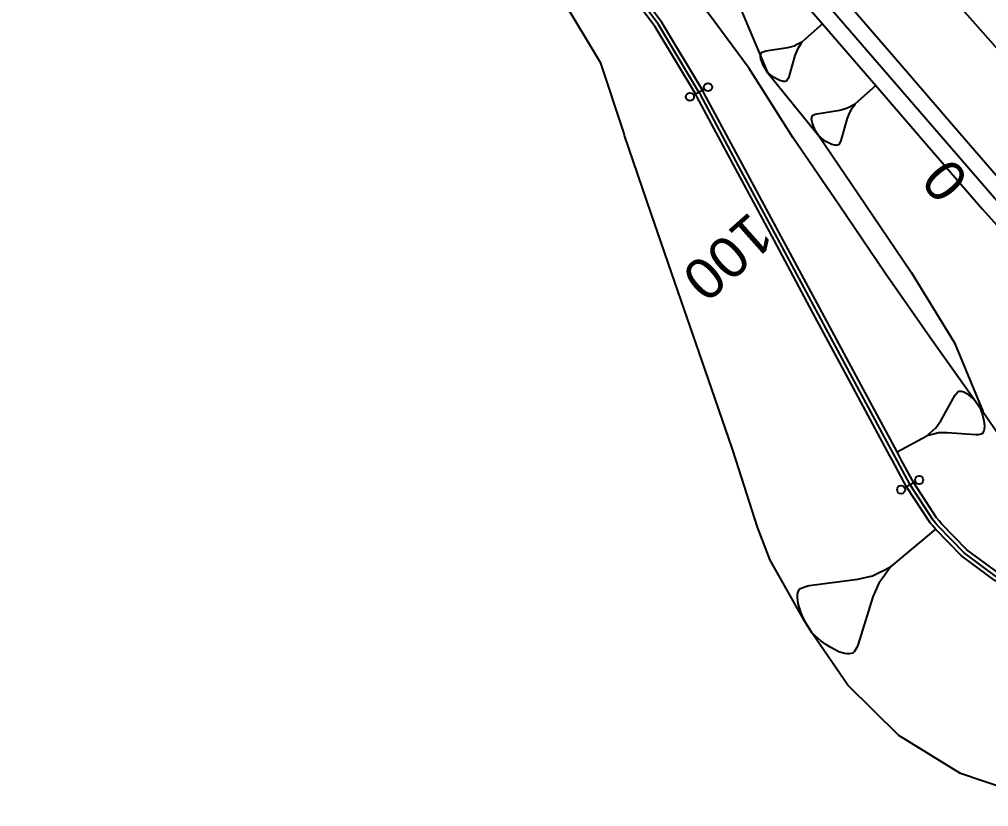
# Model space of a CAD drawing. Extents: x 387562 to 388546, y 804386 to 804945.
# Drawn here: x 387800 to 387859.4, y 804778.8 to 804827 of the extents above; entities that cross this region are included whole.
import ezdxf
from ezdxf.enums import TextEntityAlignment as Align

# ---------------------------------------------------------------- set-up
doc = ezdxf.new("R2010")
doc.units = 0
doc.layers.get('0').update_dxf_attribs({"linetype": 'CONTINUOUS'})
doc.styles.add('ARIAL', font='ARIAL.FON')

msp = doc.modelspace()

# ---------------------------------------------------------------- linework, layer by layer
at = {"color": 1}
for p, q in [((387849.2255, 804826.751), (387848.0157, 804825.6784)), ((387847.6778, 804825.5024), (387847.8467, 804825.5904)), ((387847.8467, 804825.5904), (387848.0157, 804825.6784)), ((387848.0157, 804825.6784), (387847.908, 804825.5212)), ((387845.448, 804824.8838), (387845.4865, 804824.9796)), ((387845.4865, 804824.9796), (387845.5211, 804825.0103)), ((387845.5211, 804825.0103), (387845.6554, 804825.0677)), ((387845.6554, 804825.0677), (387845.7552, 804825.0944)), ((387845.7552, 804825.0944), (387847.1098, 804825.3074)), ((387847.1098, 804825.3074), (387847.5089, 804825.4143)), ((387847.5089, 804825.4143), (387847.6778, 804825.5024)), ((387847.6928, 804825.2069), (387847.5388, 804824.8235)), ((387847.8004, 804825.3641), (387847.6928, 804825.2069)), ((387847.908, 804825.5212), (387847.8004, 804825.3641)), ((387845.4402, 804824.7534), (387845.4441, 804824.8186)), ((387845.463, 804824.5884), (387845.4402, 804824.7534)), ((387845.4441, 804824.8186), (387845.448, 804824.8838)), ((387845.5471, 804824.3542), (387845.463, 804824.5884)), ((387845.6045, 804824.2199), (387845.5471, 804824.3542)), ((387847.5388, 804824.8235), (387847.1649, 804823.5042)), ((387845.6925, 804824.051), (387845.6045, 804824.2199)), ((387845.8724, 804823.7783), (387845.6925, 804824.051)), ((387846.1215, 804823.567), (387845.8724, 804823.7783)), ((387846.2787, 804823.4594), (387846.1215, 804823.567)), ((387846.4052, 804823.3863), (387846.2787, 804823.4594)), ((387846.6275, 804823.2748), (387846.4052, 804823.3863)), ((387846.7886, 804823.2324), (387846.6275, 804823.2748)), ((387846.8538, 804823.2284), (387846.7886, 804823.2324)), ((387846.919, 804823.2245), (387846.8538, 804823.2284)), ((387847.0188, 804823.2512), (387846.919, 804823.2245)), ((387847.0534, 804823.2819), (387847.0188, 804823.2512)), ((387847.1265, 804823.4084), (387847.0534, 804823.2819)), ((387847.1649, 804823.5042), (387847.1265, 804823.4084)), ((387841.3275, 804822.3974), (387841.9966, 804822.7573)), ((387852.496, 804822.9684), (387851.2409, 804821.8557)), ((387848.8958, 804821.2498), (387850.3011, 804821.4709)), ((387850.3011, 804821.4709), (387850.7151, 804821.5817)), ((387850.7151, 804821.5817), (387850.8904, 804821.6731)), ((387850.8904, 804821.6731), (387851.0656, 804821.7644)), ((387851.0176, 804821.5296), (387850.9059, 804821.3666)), ((387851.1292, 804821.6926), (387851.0176, 804821.5296)), ((387851.0656, 804821.7644), (387851.2409, 804821.8557)), ((387851.2409, 804821.8557), (387851.1292, 804821.6926)), ((387848.569, 804820.896), (387848.5731, 804820.9637)), ((387848.5927, 804820.7249), (387848.569, 804820.896)), ((387848.5731, 804820.9637), (387848.5771, 804821.0313)), ((387848.5771, 804821.0313), (387848.6171, 804821.1308)), ((387848.6171, 804821.1308), (387848.6529, 804821.1626)), ((387848.6529, 804821.1626), (387848.7923, 804821.2221)), ((387848.7923, 804821.2221), (387848.8958, 804821.2498)), ((387850.7462, 804820.9688), (387850.3583, 804819.6002)), ((387850.9059, 804821.3666), (387850.7462, 804820.9688)), ((387848.6799, 804820.482), (387848.5927, 804820.7249)), ((387848.7394, 804820.3426), (387848.6799, 804820.482)), ((387848.8307, 804820.1673), (387848.7394, 804820.3426)), ((387849.0174, 804819.8845), (387848.8307, 804820.1673)), ((387849.2758, 804819.6653), (387849.0174, 804819.8845)), ((387849.4389, 804819.5536), (387849.2758, 804819.6653)), ((387850.3583, 804819.6002), (387850.3184, 804819.5007)), ((387849.5701, 804819.4778), (387849.4389, 804819.5536)), ((387849.8008, 804819.3621), (387849.5701, 804819.4778)), ((387849.9679, 804819.3181), (387849.8008, 804819.3621)), ((387850.0356, 804819.314), (387849.9679, 804819.3181)), ((387850.1032, 804819.31), (387850.0356, 804819.314)), ((387850.2067, 804819.3377), (387850.1032, 804819.31)), ((387850.2426, 804819.3695), (387850.2067, 804819.3377)), ((387850.3184, 804819.5007), (387850.2426, 804819.3695)), ((387857.426, 804804.0853), (387857.5549, 804804.2221)), ((387857.5549, 804804.2221), (387857.6073, 804804.2503)), ((387857.6073, 804804.2503), (387857.7402, 804804.2542)), ((387857.7402, 804804.2542), (387857.8207, 804804.23)), ((387857.8207, 804804.23), (387857.9012, 804804.2058)), ((387857.9012, 804804.2058), (387858.0904, 804804.105)), ((387856.4909, 804802.4348), (387857.3494, 804803.9766)), ((387857.3494, 804803.9766), (387857.426, 804804.0853)), ((387858.0904, 804804.105), (387858.336, 804803.8995)), ((387858.336, 804803.8995), (387858.4728, 804803.7706)), ((387858.4728, 804803.7706), (387858.6378, 804803.5893)), ((387858.6378, 804803.5893), (387858.8873, 804803.2509)), ((387858.8873, 804803.2509), (387859.0321, 804802.8562)), ((387856.1846, 804802), (387856.4909, 804802.4348)), ((387859.0321, 804802.8562), (387859.0923, 804802.6186)), ((387859.0923, 804802.6186), (387859.1245, 804802.4333)), ((387859.1245, 804802.4333), (387859.1605, 804802.1152)), ((387855.822, 804801.67), (387856.0033, 804801.835)), ((387856.0033, 804801.835), (387856.1846, 804802)), ((387859.1161, 804801.8213), (387859.0919, 804801.7407)), ((387859.1403, 804801.9018), (387859.1161, 804801.8213)), ((387859.1605, 804802.1152), (387859.1403, 804801.9018)), ((387853.808, 804800.5194), (387855.6407, 804801.505)), ((387855.6407, 804801.505), (387855.822, 804801.67)), ((387855.8783, 804801.5653), (387855.6407, 804801.505)), ((387856.1159, 804801.6256), (387855.8783, 804801.5653)), ((387856.3536, 804801.6858), (387856.1159, 804801.6256)), ((387856.8851, 804801.7017), (387856.3536, 804801.6858)), ((387858.6448, 804801.5678), (387856.8851, 804801.7017)), ((387858.7777, 804801.5718), (387858.6448, 804801.5678)), ((387858.9629, 804801.6039), (387858.7777, 804801.5718)), ((387859.0153, 804801.6321), (387858.9629, 804801.6039)), ((387859.0919, 804801.7407), (387859.0153, 804801.6321)), ((387854.9419, 804798.685), (387854.2728, 804798.3251)), ((387856.1533, 804795.7864), (387853.4268, 804793.4904)), ((387853.0496, 804793.3059), (387853.4268, 804793.4904)), ((387853.4268, 804793.4904), (387853.1808, 804793.1501)), ((387851.4096, 804792.7237), (387852.2952, 804792.9369)), ((387852.2952, 804792.9369), (387852.6724, 804793.1214)), ((387852.6724, 804793.1214), (387853.0496, 804793.3059)), ((387853.1808, 804793.1501), (387852.9348, 804792.8098)), ((387847.8918, 804792.1579), (387848.1911, 804792.2768)), ((387848.1911, 804792.2768), (387848.4125, 804792.3301)), ((387848.4125, 804792.3301), (387851.4096, 804792.7237)), ((387852.6888, 804792.4695), (387852.328, 804791.6331)), ((387852.9348, 804792.8098), (387852.6888, 804792.4695)), ((387847.6991, 804791.5962), (387847.7114, 804791.7397)), ((387847.7114, 804791.7397), (387847.7237, 804791.8832)), ((387847.7237, 804791.8832), (387847.8139, 804792.0923)), ((387847.8139, 804792.0923), (387847.8918, 804792.1579)), ((387847.7401, 804791.2313), (387847.6991, 804791.5962)), ((387847.9123, 804790.7106), (387847.7401, 804791.2313)), ((387852.328, 804791.6331), (387851.4301, 804788.7467)), ((387848.0312, 804790.4113), (387847.9123, 804790.7106)), ((387848.2157, 804790.0341), (387848.0312, 804790.4113)), ((387848.597, 804789.4232), (387848.2157, 804790.0341)), ((387849.1341, 804788.9435), (387848.597, 804789.4232)), ((387849.4744, 804788.6975), (387849.1341, 804788.9435)), ((387849.7491, 804788.5294), (387849.4744, 804788.6975)), ((387851.4301, 804788.7467), (387851.3399, 804788.5376)), ((387850.2329, 804788.2711), (387849.7491, 804788.5294)), ((387850.5855, 804788.1686), (387850.2329, 804788.2711)), ((387850.729, 804788.1563), (387850.5855, 804788.1686)), ((387850.8725, 804788.144), (387850.729, 804788.1563)), ((387851.0939, 804788.1973), (387850.8725, 804788.144)), ((387851.1718, 804788.2629), (387851.0939, 804788.1973)), ((387851.3399, 804788.5376), (387851.1718, 804788.2629))]:
    msp.add_line(p, q, dxfattribs=at)
at = {"color": 1, "linetype": 'CONTINUOUS'}
for points in [[(387800, 804884.4726), (387802.591, 804882.3963), (387806.3202, 804879.3193), (387810.0041, 804876.1902), (387813.6419, 804873.0095), (387817.233, 804869.7781), (387820.7767, 804866.4965), (387824.2722, 804863.1654), (387827.7791, 804859.8484), (387831.2382, 804856.4816), (387834.6489, 804853.0658), (387838.0105, 804849.6015), (387841.3222, 804846.0896), (387844.5834, 804842.5308), (387846.6826, 804840.185), (387847.8365, 804838.8835), (387851.1534, 804835.1421), (387854.4703, 804831.4007), (387857.7872, 804827.6593), (387861.1041, 804823.9179)], [(387800, 804879.2478), (387800.0751, 804879.186), (387803.7197, 804876.097), (387807.3182, 804872.9577), (387810.8698, 804869.7686), (387814.3739, 804866.5305), (387817.8298, 804863.2441), (387821.2369, 804859.9101), (387824.6547, 804856.592), (387828.024, 804853.2261), (387831.3443, 804849.813), (387834.615, 804846.3534), (387837.8352, 804842.8481), (387841.0045, 804839.2978), (387843.0434, 804836.9587), (387844.1811, 804835.6429), (387847.4516, 804831.8603), (387850.7221, 804828.0777), (387853.9926, 804824.2952), (387857.2631, 804820.5126), (387860.5336, 804816.7301), (387862.3325, 804814.7273)], [(387800, 804876.6295), (387802.4637, 804874.5407), (387806.04, 804871.4194), (387809.5698, 804868.2487), (387813.0524, 804865.0294), (387816.487, 804861.762), (387819.873, 804858.4473), (387823.27, 804855.1489), (387826.6189, 804851.8029), (387829.919, 804848.41), (387833.1697, 804844.9709), (387836.3704, 804841.4864), (387839.5203, 804837.9572), (387841.5469, 804835.6319), (387842.6846, 804834.3161), (387845.9551, 804830.5335), (387849.2256, 804826.751), (387852.496, 804822.9684), (387855.7665, 804819.1859), (387859.037, 804815.4033), (387860.6469, 804813.6112)], [(387854.0873, 804800), (387853.808, 804800.5194), (387851.4398, 804804.923), (387849.0717, 804809.3267), (387846.7036, 804813.7303), (387844.3354, 804818.1339), (387841.9673, 804822.5376), (387841.8822, 804822.6958), (387839.3858, 804826.8453), (387836.3869, 804830.8747), (387836.2911, 804830.9904), (387833.1931, 804834.7227), (387829.9996, 804838.57), (387826.8062, 804842.4173), (387825.2569, 804844.2838), (387823.554, 804846.2311), (387819.9708, 804849.7511), (387818.5522, 804850.9654), (387816.1277, 804852.9637), (387812.2694, 804856.1439), (387808.4111, 804859.3241), (387804.5528, 804862.5042), (387800.6945, 804865.6844), (387800, 804866.2568)], [(387853.5196, 804800), (387853.3676, 804800.2826), (387850.9995, 804804.6862), (387848.6313, 804809.0899), (387846.2632, 804813.4935), (387843.8951, 804817.8971), (387841.5269, 804822.3007), (387841.4419, 804822.4589), (387838.9703, 804826.5672), (387836.0012, 804830.5565), (387835.9064, 804830.6711), (387832.8084, 804834.4034), (387829.6149, 804838.2507), (387826.4214, 804842.098), (387824.8722, 804843.9644), (387823.1862, 804845.8924), (387819.6387, 804849.3774), (387818.2342, 804850.5795), (387815.8097, 804852.5779), (387811.9514, 804855.7581), (387808.0931, 804858.9382), (387804.2348, 804862.1184), (387800.3765, 804865.2986), (387800, 804865.6089)], [(387843.9405, 804800), (387843.6967, 804800.759), (387842.0437, 804805.5472), (387840.3906, 804810.3354), (387838.7376, 804815.1236), (387837.0999, 804819.92), (387837.0496, 804820.0969), (387835.6545, 804824.348), (387833.2673, 804828.301), (387833.1754, 804828.4042), (387829.9794, 804832.0552), (387827.1119, 804836.173), (387824.1852, 804840.2418), (387823.0524, 804842.4539), (387821.766, 804844.5845), (387818.5412, 804848.1424), (387817.1772, 804849.2972), (387814.7363, 804851.2756), (387810.8518, 804854.4239), (387806.9599, 804857.5634), (387802.915, 804860.5171), (387800, 804862.4302)], [(387844.7324, 804824.0245), (387842.3134, 804827.3051), (387839.1538, 804831.1859), (387838.0546, 804832.536), (387836.1288, 804834.8936), (387833.1314, 804838.4755), (387830.0812, 804842.0165), (387826.9786, 804845.5156), (387824.9278, 804847.4964)], [(387843.8206, 804828.6413), (387845.8724, 804823.7783), (387849.0174, 804819.8845), (387851.842, 804815.7066), (387854.6708, 804811.5325), (387857.3277, 804807.2059), (387859.0692, 804803.0235)], [(387861.672, 804800), (387861.3266, 804800.1428), (387861.1977, 804800.2203), (387861.087, 804800.3143), (387860.1048, 804801.4614), (387858.8873, 804803.2509), (387855.9662, 804807.3572), (387853.0695, 804811.4766), (387850.2561, 804815.6408), (387847.4141, 804819.7896), (387844.7324, 804824.0245)], [(387886.5682, 804785.4125), (387885.7182, 804784.8436), (387882.7822, 804782.699), (387879.5863, 804780.9818), (387875.2978, 804779.5095), (387870.8393, 804778.8517), (387866.3619, 804778.786), (387861.9299, 804779.389), (387857.6974, 804780.8168), (387853.9182, 804783.1521), (387850.7933, 804786.2337), (387848.597, 804789.4232), (387848.3819, 804789.7881), (387848.1478, 804790.1354), (387846.036, 804793.8957), (387845.2519, 804795.9183), (387843.9405, 804800)], [(387878.544, 804794.7214), (387877.775, 804794.0585), (387876.1576, 804792.8416), (387874.3932, 804791.8497), (387872.0194, 804790.9496), (387869.5292, 804790.4558), (387866.9915, 804790.3819), (387864.4768, 804790.7301), (387862.0546, 804791.4906), (387859.7922, 804792.6424), (387857.7522, 804794.1535), (387856.1533, 804795.7864), (387855.9912, 804795.9822), (387855.8324, 804796.1806), (387854.3872, 804798.3867), (387853.5196, 804800)], [(387878.2176, 804795.1001), (387877.4486, 804794.4372), (387875.8841, 804793.2602), (387874.1776, 804792.3008), (387871.8816, 804791.4302), (387869.4731, 804790.9526), (387867.0186, 804790.8812), (387864.5863, 804791.2179), (387862.2436, 804791.9535), (387860.0554, 804793.0675), (387858.0823, 804794.5291), (387856.5358, 804796.1085), (387856.379, 804796.2978), (387856.2254, 804796.4898), (387854.8275, 804798.6235), (387854.0873, 804800)]]:
    msp.add_lwpolyline(points, dxfattribs=at)
at = {"color": 7, "linetype": 'CONTINUOUS'}
for points in [[(387861.4907, 804814.1684), (387859.7853, 804816.0667), (387856.5148, 804819.8493), (387853.2443, 804823.6318), (387849.9738, 804827.4144), (387846.7034, 804831.1969), (387843.4329, 804834.9795), (387842.2951, 804836.2953), (387840.2624, 804838.6275), (387837.1028, 804842.1672), (387833.8923, 804845.6621), (387830.6317, 804849.1115), (387827.3214, 804852.5145), (387823.9623, 804855.8705), (387820.5549, 804859.1787), (387817.1584, 804862.503), (387813.7131, 804865.7799), (387810.2198, 804869.0087), (387806.6791, 804872.1885), (387803.0917, 804875.3189), (387800, 804877.9397)], [(387853.8034, 804800), (387853.5878, 804800.401), (387851.2196, 804804.8046), (387848.8515, 804809.2083), (387846.4834, 804813.6119), (387844.1152, 804818.0155), (387841.7471, 804822.4192), (387841.662, 804822.5774), (387839.178, 804826.7062), (387836.1941, 804830.7156), (387836.0988, 804830.8308), (387833.0008, 804834.5631), (387829.8073, 804838.4104), (387826.6138, 804842.2577), (387825.0646, 804844.1241), (387823.3701, 804846.0618), (387819.8047, 804849.5643), (387818.3932, 804850.7724), (387815.9687, 804852.7708), (387812.1104, 804855.951), (387808.2521, 804859.1311), (387804.3938, 804862.3113), (387800.5355, 804865.4915), (387800, 804865.9329)], [(387878.3808, 804794.9107), (387877.6118, 804794.2479), (387876.0209, 804793.0509), (387874.2854, 804792.0752), (387871.9505, 804791.1899), (387869.5011, 804790.7042), (387867.0051, 804790.6315), (387864.5315, 804790.974), (387862.1491, 804791.722), (387859.9238, 804792.855), (387857.9173, 804794.3413), (387856.3446, 804795.9475), (387856.1851, 804796.14), (387856.0289, 804796.3352), (387854.6073, 804798.5051), (387853.8034, 804800)]]:
    msp.add_lwpolyline(points, dxfattribs=at)
at = {"color": 3, "linetype": 'CONTINUOUS'}
for points in [[(387853.8034, 804800), (387853.5878, 804800.401), (387851.2196, 804804.8046), (387848.8515, 804809.2083), (387846.4834, 804813.6119), (387844.1152, 804818.0155), (387841.7471, 804822.4192), (387841.662, 804822.5774), (387839.178, 804826.7062), (387836.1941, 804830.7156), (387836.0988, 804830.8308), (387833.0008, 804834.5631), (387829.8073, 804838.4104), (387826.6138, 804842.2577), (387825.0646, 804844.1241), (387823.3701, 804846.0618), (387819.8047, 804849.5643), (387818.3932, 804850.7724), (387815.9687, 804852.7708), (387812.1104, 804855.951), (387808.2521, 804859.1311), (387804.3938, 804862.3113), (387800.5355, 804865.4915), (387800, 804865.9329)], [(387878.3808, 804794.9107), (387877.6118, 804794.2479), (387876.0209, 804793.0509), (387874.2854, 804792.0752), (387871.9505, 804791.1899), (387869.5011, 804790.7042), (387867.0051, 804790.6315), (387864.5315, 804790.974), (387862.1491, 804791.722), (387859.9238, 804792.855), (387857.9173, 804794.3413), (387856.3446, 804795.9475), (387856.1851, 804796.14), (387856.0289, 804796.3352), (387854.6073, 804798.5051), (387853.8034, 804800)]]:
    msp.add_lwpolyline(points, dxfattribs=at)
at = {"color": 1}
for centre, radius in [((387842.2166, 804822.8756), 0.2497), ((387841.1093, 804822.2801), 0.2477), ((387855.1601, 804798.8023), 0.2477), ((387854.0528, 804798.2069), 0.2497)]:
    msp.add_circle(centre, radius, dxfattribs=at)

# ---------------------------------------------------------------- texts
at = {"color": 2, "style": 'ARIAL'}
for s, rotation, p in [('0', 130.761, (387856.4266, 804815.5936)), ('100', 221.558, (387846.466, 804813.4464))]:
    msp.add_text(s, height=2.5, rotation=rotation, dxfattribs=at).set_placement(p, align=Align.TOP_LEFT)

doc.saveas('drawing.dxf')
